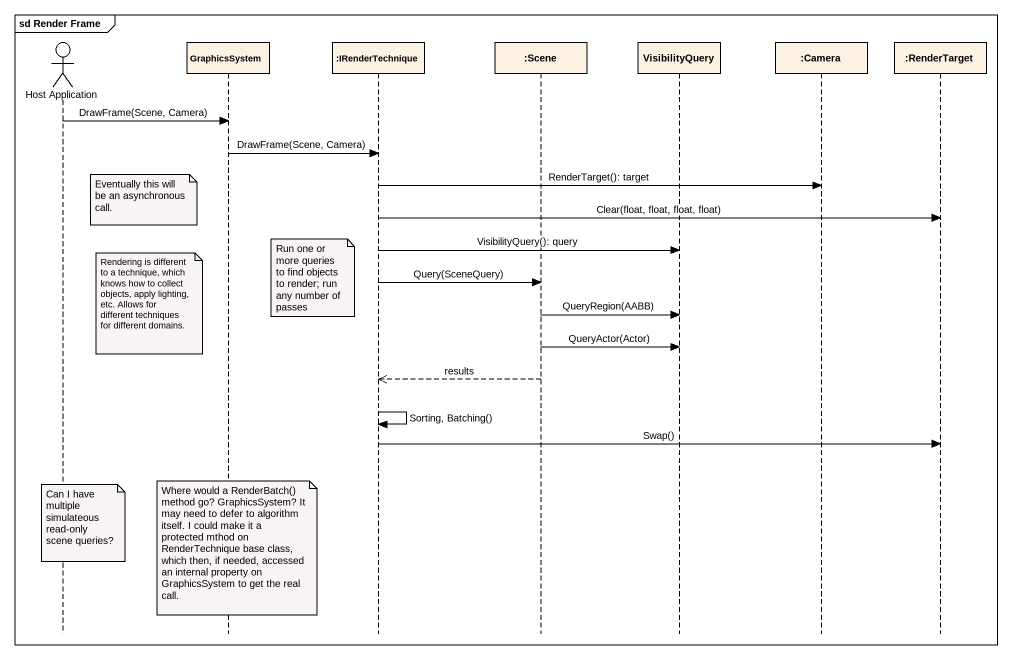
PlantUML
@startuml
mainframe sd Render Frame
hide footbox
actor "Host Application" as Host_Application
participant GraphicsSystem
participant ":IRenderTechnique" as IRenderTechnique
participant ":Scene" as Scene
participant VisibilityQuery
participant ":Camera" as Camera
participant ":RenderTarget" as RenderTarget

Host_Application -> GraphicsSystem : DrawFrame(Scene, Camera)
GraphicsSystem -> IRenderTechnique : DrawFrame(Scene, Camera)
IRenderTechnique -> Camera : RenderTarget(): target
note right of Host_Application : Eventually this will be an asynchronous call.
IRenderTechnique -> RenderTarget : Clear(float, float, float, float)
IRenderTechnique -> VisibilityQuery : VisibilityQuery(): query
note left of IRenderTechnique : Run one or more queries to find objects to render; run any number of passes
IRenderTechnique -> Scene : Query(SceneQuery)
note left of GraphicsSystem : Rendering is different to a technique, which knows how to collect objects, apply lighting, etc. Allows for different techniques for different domains.
Scene -> VisibilityQuery : QueryRegion(AABB)
Scene -> VisibilityQuery : QueryActor(Actor)
Scene -->> IRenderTechnique : results
IRenderTechnique -> IRenderTechnique : Sorting, Batching()
IRenderTechnique -> RenderTarget : Swap()
note over Host_Application : Can I have multiple simulateous read-only scene queries?
note over GraphicsSystem : Where would a RenderBatch() method go? GraphicsSystem? It may need to defer to algorithm itself. I could make it a protected mthod on RenderTechnique base class, which then, if needed, accessed an internal property on GraphicsSystem to get the real call.
@enduml
